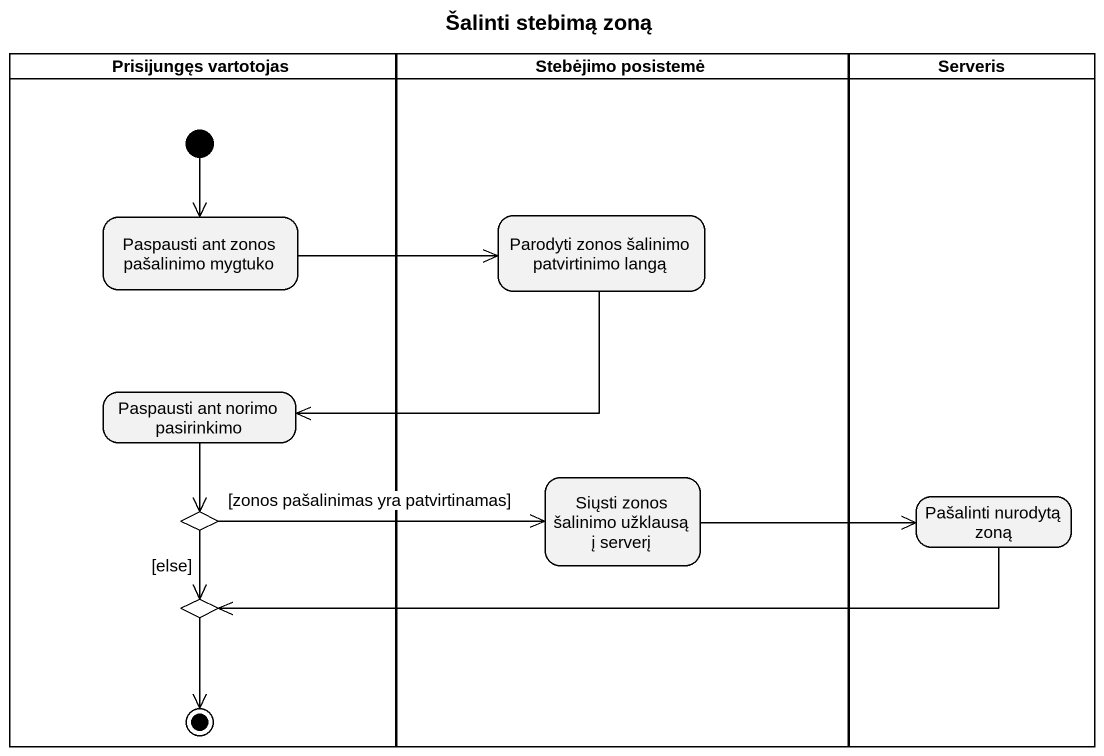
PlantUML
@startuml
title Šalinti stebimą zoną
hide empty description
state "Prisijungęs vartotojas" as Prisijungęs_vartotojas <<partition>> {
  state "Paspausti ant zonos pašalinimo mygtuko" as Paspausti_ant_zonos
  state "Paspausti ant norimo pasirinkimo" as Paspausti_ant_norimo
  state choice1 <<choice>>
  state choice2 <<choice>>
  [*] --> Paspausti_ant_zonos
  choice2 --> [*]
}
state "Stebėjimo posistemė" as Stebėjimo_posistemė <<partition>> {
  state "Parodyti zonos šalinimo patvirtinimo langą" as Parodyti_zonos_šalinimo
  state "Siųsti zonos šalinimo užklausą į serverį" as Siųsti_zonos_šalinimo
}
state Serveris <<partition>> {
  state "Pašalinti nurodytą zoną" as Pašalinti_nurodytą_zoną
}
Paspausti_ant_zonos -right-> Parodyti_zonos_šalinimo
Parodyti_zonos_šalinimo -left-> Paspausti_ant_norimo
Paspausti_ant_norimo --> choice1
Siųsti_zonos_šalinimo -right-> Pašalinti_nurodytą_zoną
Pašalinti_nurodytą_zoną -left-> choice2
choice1 -right-> Siųsti_zonos_šalinimo : [zonos pašalinimas yra patvirtinamas]
choice1 --> choice2 : [else]
@enduml
